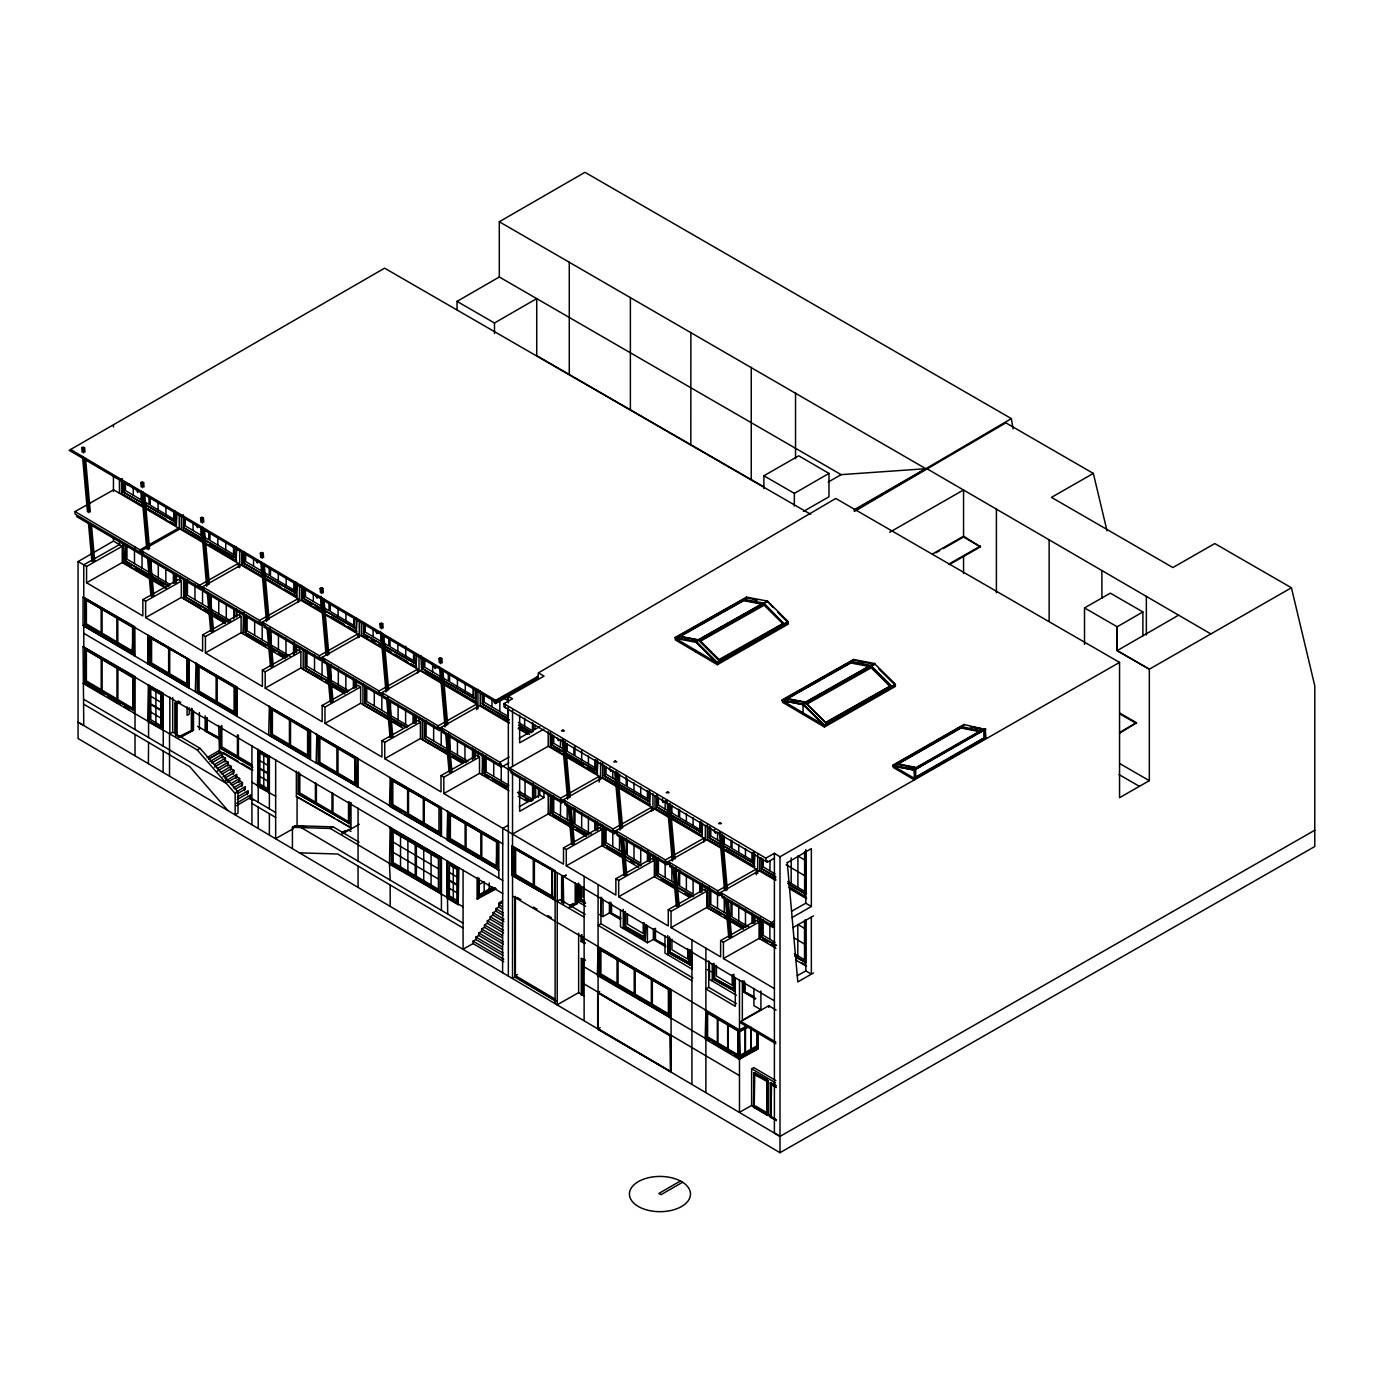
<?xml version="1.0" encoding="UTF-8"?>
<svg xmlns="http://www.w3.org/2000/svg" width="1384" height="1384" viewBox="0 0 1384 1384"><rect width="100%" height="100%" fill="white"/><g stroke="black" fill="none" stroke-linecap="round" stroke-linejoin="round"><path stroke-width="1.5" d="M690.824 444.697L690.875 332.35M113.453 536.767L113.453 541.075L78.058 561.593L78.058 738.502L780.005 1152.699L1314.783 846.524L1314.8 685.91L1291.428 587.768L1149.325 669.199L1117.217 650.67L1117.182 626.796L1142.89 611.936L1142.89 635.792M794.312 506.077L794.381 493.379L828.981 473.397L798.741 455.803L763.881 475.767L763.916 488.673M163.087 772.376L163.243 751.079M148.382 763.691L148.572 742.429M787.271 862.716L811.353 848.6L811.353 906.485L792.115 917.523M699.266 641L764.487 603.649L783.984 623.838L718.971 660.566L699.266 641L764.487 603.649M767.67 602.057L767.445 601.158L696.083 641.38L716.739 662.728L788.326 621.779L767.445 601.071L746.547 597.144L675.184 637.47L675.444 639.996L717.344 664.718L788.24 624.132L788.24 622.506L777.773 612.247M718.971 660.566L784.209 623.215M716.739 662.728L788.326 621.779M806.37 703.574L826.092 723.123L891.313 685.772L871.609 666.206L806.37 703.574L824.57 721.618M823.843 725.303L895.431 684.353L874.567 663.645L803.187 703.954L782.289 699.785L782.548 702.328L824.449 727.05L895.344 686.447L895.344 684.821L878.892 668.697L895.206 684.976L823.843 725.303L802.962 704.594L782.081 700.408L824.449 725.424L824.449 727.05M207.081 757.671L219.796 750.163M208.742 758.951L219.641 752.515L222.495 754.142L222.495 756.581L211.596 762.999M208.898 759.038L219.796 752.602M209.78 761.632L222.495 754.142M214.451 764.625L225.35 758.19L222.495 756.581M214.451 767.065L225.35 760.629L225.35 758.19M217.305 768.674L228.204 762.255L225.35 760.629M217.305 771.13L228.204 764.695L228.204 762.255M220.16 772.739L231.059 766.303L228.204 764.695M221.976 774.106L231.059 768.76L231.059 766.303M223.014 776.787L233.913 770.369L231.059 768.76M224.831 778.171L233.913 772.808L233.913 770.369M225.869 780.853L236.768 774.417L236.768 776.874L227.685 782.219M230.54 783.846L239.622 778.483L236.768 776.874M232.356 785.212L239.622 780.922L239.622 778.483M233.394 787.894L242.477 782.548L239.622 780.922M235.211 789.278L242.477 784.987L242.477 782.548M236.249 791.959L245.331 786.596L245.331 789.053L238.065 793.326M237.287 797.08L248.186 790.662L248.186 793.101L237.287 799.537M236.508 803.291L251.04 794.71L251.04 797.167L236.508 805.73M537.736 678.938L538.445 672.866L835.763 498.465L1119.552 662.4L1119.552 797.703L1149.325 780.663L1149.325 669.216L1117.182 650.636L1117.217 626.814L1084.52 607.922L1084.52 644.442M854.136 510.696L1011.341 418.608L1013.088 428.884M854.412 511.423L1005.857 422.864L1093.343 473.414L1107.01 530.799M537.044 676.897L538.445 677.727L495.61 701.913L69.2 450.319L384.614 268.167L810.643 514.277M976.775 734.091L983.868 729.973L983.868 737.914L915.724 777.012M499.295 221.751L925.809 468.709L841.109 474.643L499.295 276.99L499.295 221.751L584.965 172.308L1011.341 418.608M457.049 309.826L457.049 301.383L499.295 276.99M457.049 301.383L494.486 322.991L536.732 298.615L536.732 355.688L764.176 487.064M502.6 972.71L502.755 828.324L508.395 825.141M1117.182 650.636L1178.614 615.171M975.616 734.125L979.837 731.686L961.101 728.019L897.853 764.21L914.53 767.48M917.488 768.068L922.782 765.006M1119.552 732.482L1136.489 722.707L1119.552 733.295M680.392 1181.002L658.87 1193.44L661.033 1194.686L682.554 1182.265M82.123 452.084L81.742 447.811L83.161 446.997L84.58 447.811L84.96 452.084M81.742 447.811L84.58 447.811M141.203 486.943L140.822 482.67L142.241 481.857L143.642 482.67L144.023 486.943M140.822 482.67L143.642 482.67M91.863 561.022L94.683 561.039L91.863 561.022L88.42 522.581M200.974 522.218L200.594 517.945L202.012 517.132L203.413 517.945L203.794 522.218M200.594 517.945L203.413 517.945M147.5 557.441L150.925 595.881L152.344 596.694L153.762 595.881L150.51 559.568M260.746 557.475L260.365 553.219L261.784 552.406L263.202 553.219L263.583 557.492M260.365 553.219L263.202 553.219M210.697 631.156L213.534 631.156L210.697 631.156L207.271 592.698M320.517 592.75L320.137 588.477L321.555 587.664L322.974 588.494L323.354 592.767M322.974 588.494L320.137 588.477M267.043 627.973L270.486 666.431L271.887 667.244L273.305 666.431L269.863 627.99M380.306 628.025L379.925 623.751L381.327 622.938L382.745 623.751L383.126 628.025M379.925 623.751L382.745 623.751M330.257 701.688L333.077 701.705L330.257 701.688L326.814 663.247M439.368 662.884L438.988 658.611L440.406 657.798L441.825 658.611L442.205 662.884M441.825 658.611L438.988 658.611M828.22 482.03L841.109 474.643M386.586 698.522L390.028 736.963L391.447 736.15M390.028 736.963L392.848 736.98L389.613 700.667M803.377 511.44L828.981 496.787L828.981 473.397M854.188 509.71L925.809 468.709M445.665 733.382L449.091 771.822L450.509 772.653L451.928 771.839L448.485 733.382M889.687 532.252L963.558 489.953L963.558 537.009L980.426 546.836L949.234 564.689M788.24 622.506L717.344 663.092L717.344 664.718M932.332 554.067L963.558 536.196L980.426 546.836M935.999 552.77L939.667 550.676M943.352 548.566L963.558 537.009M1093.343 473.414L1051.477 497.375L1172.888 567.561L1214.789 543.566L1291.428 587.768M949.234 563.876L980.426 546.005M863.927 662.209L853.444 660.099L784.417 699.629L852.008 661.431M571.592 844.102L574.412 844.119L571.592 844.102L568.167 805.661M824.449 725.424L895.344 684.821L823.982 725.147L803.187 703.954L874.55 663.49L874.774 664.389L803.412 704.698L782.514 700.685M1084.52 607.922L1110.331 593.148L1142.89 611.936M623.959 875.017L626.796 875.017L623.959 875.017L620.534 836.559M964.285 725.303L893.234 765.992L915.032 778.673L985.927 738.07L985.235 728.763L914.322 769.348L914.322 779.901L893.372 767.532L893.026 765.092L963.921 724.507L985.235 729.524M896.417 763.605L960.98 726.617L980.91 730.527L916.329 767.497L896.417 763.605L896.624 764.487L961.205 727.517L981.135 731.409M893.026 765.092L914.115 769.21L985.01 728.624M672.918 867.474L676.343 905.914L677.762 905.101M984.543 729.385L915.014 769.21L984.543 729.385L985.252 738.226M985.927 729.16L914.322 770.109L893.234 765.992L914.322 770.109L914.115 769.21M676.343 905.914L679.163 905.932L675.738 867.474M984.543 737.81L915.706 778.033L915.724 769.089M914.322 778.258L985.927 738.07M780.005 1152.699L780.005 856.8L1119.552 662.4M728.711 936.83L731.548 936.83L728.711 936.83L725.285 898.372M793.015 927.591L813.498 915.879M502.755 893.545L83.057 646.709L83.767 725.389L78.058 722.188L780.005 1136.402L1314.8 830.227M757.999 606.642L762.273 604.202L743.692 600.639L680.028 636.588L698.609 640.169L703.643 637.349M705.459 638.301L700.494 641.155L719.04 659.562L782.704 623.63L764.158 605.223L705.511 638.37M865.121 668.974L869.377 666.534L850.797 662.971L787.15 698.92L805.713 702.484L810.747 699.681M807.599 703.729L871.263 667.78L889.826 686.204L826.162 722.137M916.606 767.878L921.606 765.041M75.065 511.578L113.609 489.815L178.536 528.117L139.992 549.898L75.065 511.578L75.065 514.035L140.095 552.285M127.588 484.763L129.006 483.95M123.505 492.22L175.024 521.803L123.505 492.22L123.505 481.597M121.55 479.106L121.55 493.69L166.028 519.121M78.058 561.593L86.569 566.437L122.242 546.282L122.242 562.579L165.82 588.287M179.955 515.661L181.373 514.865M134.68 549.206L134.784 546.715M121.55 493.69L176.27 525.972L176.979 513.083M76.483 516.474L141.428 554.794L141.393 550.711L179.92 528.947L238.308 563.392L238.308 567.198M183.276 514.744L183.276 527.494L234.796 557.077M86.569 566.437L86.569 582.733L122.242 562.579M125.062 543.808L125.062 560.814L169.125 586.003M141.428 551.541L139.992 552.337L139.992 549.898M181.321 516.457L181.321 528.947L202.099 540.4M123.176 543.566L123.885 561.921M134.853 655.255L83.057 625.516L83.057 597.04L502.755 843.808M84.735 599.203L133.175 626.969L132.466 652.608L84.735 624.426L84.735 599.203L132.57 627.35L132.57 651.103L117.796 642.384L117.796 618.631M84.735 624.426L133.175 652.193M83.057 625.516L316.157 763.051L316.867 734.125M232.322 546.559L233.758 545.763M86.569 582.733L142.846 615.949L142.846 599.635L178.536 579.481L181.321 581.142L181.321 597.438L225.436 623.475M142.846 599.635L145.631 601.296L181.321 581.142M181.321 528.947L236.058 561.247L236.75 548.358M84.735 649.2L133.348 677.07L132.639 709.992L84.735 681.724L84.735 649.2L132.726 677.658M141.393 550.711L199.763 585.173L238.308 563.392M145.631 601.296L145.631 617.593L181.321 597.438M141.497 550.659L141.497 553.116L199.763 587.612L201.199 586.799L201.199 590.068L142.811 555.624L142.811 552.354M243.757 563.184L295.259 592.767L243.757 563.184L243.757 552.545M202.514 604.22L202.566 586.816L241.093 565.035L298.079 598.667L298.079 602.472M241.785 552.13L241.785 564.637L280.814 586.851M185.542 579.982L185.542 596.988L229.606 622.16M133.175 626.969L132.466 652.608M183.657 579.74L183.657 598.476L200.663 607.714M83.057 597.04L134.853 626.779L135.026 655.359M147.863 635.221L147.863 663.749L147.863 635.221L189.072 659.528L189.072 688.056L189.072 659.528M149.801 637.54L187.843 659.165L149.801 637.54L149.801 663.542L187.843 685.184L150.51 663.144L150.51 637.142M84.735 681.724L133.348 709.577M284.706 577.474L286.125 576.661M145.631 617.593L202.618 651.224L202.618 634.91L238.308 614.755L241.093 616.399L241.093 632.713L285.208 658.732M133.348 677.07L132.639 709.992M83.057 646.709L135.026 676.551L135.026 729.541M202.618 634.91L205.42 636.553L241.093 616.399M241.785 564.637L296.522 596.937L297.231 584.031M202.566 586.816L259.535 620.43L298.079 598.667M163.243 729.887L147.863 721.635L148.572 684.544L148.572 737.534M205.42 636.553L205.42 652.867L241.093 632.713M202.566 589.255L259.535 622.887L260.971 622.073L260.971 625.343L203.984 591.712L203.984 588.459M303.528 598.442L355.031 628.025L303.528 598.442L303.528 587.819M263.756 626.987L320.742 660.601L320.742 657.348L319.306 658.161L262.337 624.53L262.337 622.091L300.864 600.31L357.851 633.941L357.851 637.747M301.556 585.328L301.556 599.912L311.383 604.894M245.227 615.534L245.227 632.54L287.474 656.656M262.337 624.53L263.756 623.717M195.352 663.23L237.252 687.139L237.252 715.684L195.352 691.775L196.061 662.832M197.272 665.548L235.332 687.191L234.623 713.59L197.272 691.567L197.272 665.548L234.623 687.588L234.623 713.59M161.582 693.989L161.582 728.451L148.815 720.926L148.815 686.464L161.582 693.989L161.582 728.451M147.863 684.942L163.243 693.194L163.243 746.184M83.057 683.402L197.272 749.972L235.159 793.516L235.159 814.726L238.013 813.1L238.013 791.908L200.126 748.363L172.689 732.171L172.689 697.64M337.073 608.372L338.492 607.576M174.955 733.278L174.955 703.072L178.519 701.048M174.955 703.072L179.228 701.463M197.272 691.567L235.332 713.192M176.391 703.885L180.837 702.19M148.815 720.926L162.274 728.053M205.42 652.867L262.389 686.481L262.389 670.185L298.079 650.03L300.864 651.674L300.864 667.988L344.875 693.955M262.389 670.185L265.192 671.828L300.864 651.674M172.689 732.171L169.834 733.779L169.834 697.086M301.556 599.912L356.293 632.211L357.003 619.305M262.337 622.091L319.306 655.705L357.851 633.941M178.259 737.067L192.082 730.077L192.082 708.677M265.192 671.828L265.192 688.142L300.864 667.988M178.969 737.482L193.5 730.095L180.837 737.239M363.3 633.716L414.819 663.299L363.3 633.716L363.3 623.094M322.057 675.081L322.109 657.348L360.636 635.585L417.622 669.216L417.622 673.005M361.328 622.679L361.328 635.169L367.521 638.007M305.085 650.843L305.085 667.849L347.349 691.965M375.497 631.035L376.898 633.491L380.617 631.381M205.143 715.805L205.143 730.908L219.364 738.485M220.091 738.07L206.527 730.908L206.527 718.071M268.669 706.497L310.57 730.406L310.57 758.951L268.669 735.025L269.378 706.099M389.44 639.287L390.876 638.474M197.272 749.972L200.126 748.363M220.489 726.617L220.489 748.156L251.767 765.802M218.707 725.285L219.416 750.249M265.192 688.142L322.161 721.756L322.161 705.459L357.851 685.305L360.636 686.948L360.636 703.245L402.917 728.192M270.607 734.835L307.94 756.858L307.94 730.856L270.607 708.816L270.607 734.835L308.649 756.46M322.161 705.459L324.963 707.103L360.636 686.948M275.658 796.232L257.493 786.32L258.202 749.246L258.202 802.236M258.929 750.612L267.942 756.754L267.942 791.216L258.929 785.091L258.929 750.612L268.652 756.356M361.328 635.169L416.065 667.469L416.774 654.58M322.109 657.348L379.078 690.979L417.622 669.216M324.963 707.103L324.963 723.417L360.636 703.245M379.078 693.419L380.513 692.623L380.513 695.875L323.527 662.261L323.527 658.992L322.109 659.805L379.078 693.419L379.078 690.979M422.864 668.87L474.366 698.453L422.864 668.87L422.864 658.23M267.942 756.754L269.378 755.837L269.378 808.827M420.892 655.739L421.601 669.925M381.828 710.355L381.88 692.623L420.425 670.859L476.702 704.075L476.702 709.767M364.857 686.118L364.857 703.124L407.121 727.24M383.299 694.266L381.88 695.079L438.157 728.278L439.593 727.482L439.593 730.735L383.299 697.519M434.282 666.05L435.683 668.507L434.282 667.693L434.576 665.894M235.159 793.516L238.013 791.908M258.929 785.091L267.942 791.216M318.078 762.843L356.12 784.486L318.078 762.843L318.078 736.842L355.428 758.864L355.428 784.884M324.963 723.417L381.932 757.031L381.932 740.734L417.622 720.562L420.425 722.223L420.425 738.52L462.187 763.172M355.428 758.864L356.12 784.486M381.932 740.734L384.735 742.378L420.425 722.223M316.157 734.523L358.058 758.432L358.058 786.96L316.157 763.051M298.131 793.983L349.218 823.307L298.131 793.983L298.131 772.428M296.366 771.096L296.366 796.457L334.253 817.996M420.892 670.323L475.629 702.622L476.338 689.716M381.88 692.623L438.157 725.839L476.702 704.075M384.735 742.378L384.735 758.674L420.425 738.52M482.22 693.263L482.22 703.885L508.326 718.486M508.741 762.982L501.319 767.168L501.319 763.899L499.901 764.712L440.96 729.939L440.96 727.482L479.487 705.719L508.966 723.105M480.248 690.772L480.248 705.356L508.326 721.099M424.213 721.133L424.213 738.156L466.477 762.273M440.96 729.939L442.378 729.126M538.445 676.084L494.192 701.082L494.226 702.726L495.61 703.539L544.016 676.153L538.445 672.866M774.4 858.184L767.272 862.215L503.966 706.861L503.966 703.626L512.53 698.782L508.343 696.308L508.343 702.761M292.422 848.513L292.422 827.303L295.276 825.694L333.163 826.853L359.096 842.164M293.495 828.549L275.658 838.617L275.658 759.539M389.51 777.808L441.288 807.547L441.288 836.023L389.51 806.284L390.219 777.41M391.188 779.953L439.628 807.737L391.188 779.953L391.188 805.194L439.628 832.96L391.88 804.796L391.88 779.555M292.422 827.303L330.309 828.462L333.163 826.853M761.581 603.562L743.813 600.154L678.8 636.882L678.575 635.983L743.589 599.255L763.328 603.043L763.553 603.943L699.612 639.892M384.735 758.674L441.012 791.89L441.012 775.594L476.702 755.422L479.487 757.083L479.487 773.379L508.966 790.766M341.675 832.684L345.394 830.573M296.366 796.457L350.982 827.874L337.973 820.193M342.627 832.926L348.18 829.777L350.982 831.438M341.692 834.223L359.304 824.276M441.012 775.594L443.814 777.237L479.487 757.083M519.208 738.243L539.743 726.652M763.328 603.043L698.314 639.771L678.575 635.983M700.062 640.256L763.916 604.185M543.929 729.126L519.657 742.827L519.657 715.147M443.814 777.237L443.814 793.534L479.487 773.379M440.96 727.482L499.901 762.273L509.07 757.083M484.279 756.581L484.279 773.587L508.464 787.046M441.427 894.047L389.475 864.204L390.184 827.113M391.309 830.296L439.593 857.976L391.309 830.296L391.309 863.581L439.593 891.244L392.018 863.183L392.018 829.898M511.094 769.677L511.094 772.929L562.077 803.014L562.077 799.762L560.658 800.558L509.675 770.49L509.675 768.034L548.22 746.27L599.186 776.355L599.186 782.047M551.974 734.437L551.974 745.059L596.175 770.317M550.296 732.101L550.296 746.685L560.018 751.598M482.411 860.277L498.828 870.034L447.049 840.226L447.741 811.353M448.71 813.913L497.15 841.68L496.441 867.318L448.71 839.154L448.71 813.913L496.545 842.06L496.441 867.318M389.475 864.204L390.184 880.103M448.71 839.154L497.15 866.92M519.208 806.734L539.743 795.125L543.929 797.599L519.657 811.301L519.657 777.254M389.475 827.511L441.427 857.353L441.427 910.343M550.296 746.685L597.144 774.331L597.853 761.425M608.718 768.674L610.136 767.861M457.447 868.581L447.741 862.837L448.451 896.919L457.447 903.043L457.447 868.581L458.882 867.664L458.173 904.738L447.015 898.147L447.015 861.471L447.707 914.063M560.468 815.764L560.658 798.118L599.186 776.355M604.289 775.922L648.49 801.198L604.289 775.922L604.289 765.3M564.88 801.405L564.88 804.675L614.461 833.929L614.461 830.659L613.026 831.473L563.444 802.218L563.444 799.762L601.988 777.998L651.57 807.253L651.57 811.059M602.611 762.965L602.611 777.548L615.932 784.59M447.049 811.751L498.828 841.489L498.828 878.183M512.53 834.085L548.22 813.93L586.332 836.438M551.974 796.527L551.974 813.533L588.927 834.517M555.122 899.998L511.821 875.259L511.821 845.901L555.122 870.64L555.122 1003.521M513.827 848.288L553.133 870.674L513.827 848.288L513.827 875.051L553.133 897.42L514.519 874.653L514.519 847.89M782.289 699.785L853.651 659.476L874.55 663.49M783.967 699.352L853.444 660.099M850.918 662.486L785.922 699.197L785.697 698.297L805.436 702.103L870.432 665.375L850.693 661.587L870.657 666.275L805.661 703.003M448.451 896.919L457.447 903.043M479.141 884.514L484.175 881.677L484.175 891.919M870.64 666.431L803.031 704.629L803.031 714.404M511.821 875.259L584.117 917.09M492.566 887.179L479.141 894.756L479.141 880.414M443.814 793.534L563.513 864.17L563.513 847.873L599.186 827.701L601.988 829.362L601.988 845.659L638.647 867.301M478.362 879.843L478.362 896.486L492.825 888.303M478.362 896.486L495.316 887.698M477.099 877.318L477.099 898.891L493.707 889.514M477.099 898.891L496.251 888.874M563.513 847.873L566.298 849.517L601.988 829.362M602.611 777.548L649.459 805.194L650.169 792.305M563.444 799.762L613.026 829.016L651.57 807.253M661.829 799.987L663.213 802.443L666.932 800.333M656.673 806.837L700.858 832.095L656.673 806.837L656.673 794.07M615.828 833.116L617.247 832.303L617.247 835.573L666.828 864.827L666.828 861.575L665.41 862.37L615.828 833.116L615.828 830.677L654.355 808.896L703.937 838.168L703.937 841.956M654.995 795.956L654.995 808.464L668.316 815.505M555.122 870.64L554.43 900.396M502.323 900.949L498.759 902.956L498.759 907.039L502.375 909.167M566.298 849.517L566.298 865.813L601.988 845.659M604.289 827.407L604.289 844.413L641.242 865.398M502.323 902.576L498.759 904.6L502.375 906.728M603.32 845.641L602.611 825.193M503.119 915.36L495.904 911.104L495.904 908.648L498.759 907.039M826.317 722.5L891.313 685.772M503.88 921.536L493.05 915.153L493.05 912.713L495.904 911.104M502.824 926.657L490.196 919.218L490.196 916.762L493.05 915.153M562.44 900.724L562.44 877.093L566.004 875.069M566.004 875.345L561.627 876.902L561.627 902.368M503.568 932.851L487.341 923.266L487.341 920.827L490.196 919.218M502.513 937.971L484.487 927.332L484.487 924.893L487.341 923.266M503.274 944.165L481.632 931.397L481.632 928.941L484.487 927.332M502.219 949.286L478.777 935.446L478.777 933.006L481.632 931.397M502.98 955.462L475.923 939.511L475.923 937.054L478.777 935.446M503.724 961.655L473.068 943.559L473.068 941.12L475.923 939.511M473.068 943.559L463.069 949.216L463.069 870.121M557.233 901.226L560.087 899.617L585.173 914.426M566.298 865.813L615.88 895.085L615.88 878.771L651.57 858.616L654.355 860.26L654.355 876.574L689.249 897.161M569.689 905.499L573.357 903.423M579.567 885.31L579.567 900.292L585.622 903.025M580.657 886.694L580.657 899.444L584.844 901.105M569.187 907.316L578.633 902.178L585.605 906.295M571.021 907.091L577.232 903.579L577.232 884.324M615.88 878.771L618.683 880.414L654.355 860.26M654.995 808.464L701.844 836.109L702.553 823.203M713.469 830.486L714.888 829.673M615.828 830.677L665.41 859.931L703.937 838.168M709.041 837.735L753.242 863.01L709.041 837.735L709.041 827.113M707.362 824.778L707.362 839.361L722.483 847.475M669.631 866.471L719.213 895.742L719.213 892.472L717.777 893.286L668.195 864.031L668.195 861.575L706.74 839.811L756.321 869.066L756.321 874.774M668.195 864.031L669.631 863.218M618.683 880.414L618.683 896.728L654.355 876.574M656.673 858.305L656.673 875.311L693.626 896.296M600.916 912.886L601.625 897.507M599.532 914.513L603.026 916.571L610.154 912.54L620.724 918.768M620.724 917.938L610.828 912.956L610.828 902.247M692.934 978.004L600.933 923.716L598.078 925.325L691.931 980.702M517.374 974.544L515.419 975.651L555.071 999.04M556.126 1000.822L515.384 976.775L512.53 978.384L512.53 772.134M581.072 935.065L581.072 941.414L583.01 940.359L583.01 936.864M623.959 912.177L623.959 927.159L644.235 938.317M625.049 911.451L625.049 926.329L644.927 937.245M671.05 1018.122L597.369 975.461L598.078 946.535M583.425 995.494L581.315 995.079L581.315 958.403L585.519 960.046M618.683 896.728L668.264 925.982L668.264 909.686L703.937 889.514L706.74 891.175L706.74 907.471L743.398 929.114M599.203 949.182L669.337 989.75L599.203 949.182L599.203 974.474L668.628 1015.441L668.628 990.148M668.264 909.686L671.05 911.329L706.74 891.175M503.966 703.626L765.836 858.149L774.4 853.305L780.005 856.8M707.362 839.361L754.211 867.007L754.92 854.118M668.195 861.575L717.777 890.829L756.321 869.066M761.477 858.045L761.477 868.685L774.867 875.761M774.4 923.405L771.545 925.014L720.58 894.929L720.58 892.49L759.107 870.709L775.507 880.38M759.799 857.803L759.799 870.311L774.919 878.408M720.58 894.929L721.998 894.116L721.998 897.386L772.981 927.47L774.4 926.657M623.959 927.159L645.307 939.771L646.017 924.391M671.05 911.329L671.05 927.626L706.74 907.471M709.041 887.092L709.041 906.226L745.993 927.211M620.482 909.599L620.482 926.865L647.418 942.764L654.546 938.733M664.614 944.424L654.736 939.425L654.736 928.716M599.203 974.474L669.337 1015.043M557.077 1004.853L578.633 992.674L584.204 995.961M597.369 946.933L671.05 989.595L671.102 1071.96L597.698 1029.281L597.698 992.587L599.67 991.48M668.437 952.728L690.495 964.925L668.437 952.728L668.437 937.746M669.527 951.898L689.405 962.797L669.527 951.898L669.527 937.02M598.753 993.193L670.064 1035.889L670.6 1070.87M671.05 927.626L720.631 956.88L720.631 940.584L756.321 920.429L759.107 922.073L759.107 938.387L775.922 948.282M788.672 884.722L805.678 893.943L805.678 851.437M720.631 940.584L723.434 942.227L759.107 922.073M720.58 892.49L771.545 922.557L774.4 920.948M791.596 911.243L805.817 903.216L811.353 906.485M600.172 1027.689L598.217 1028.796L670.064 1071.181M597.698 1029.281L598.251 992.293M723.434 942.227L723.434 958.541L759.107 938.387M761.39 920.083L761.39 937.089L776.597 945.255M712.916 978.972L734.973 991.169L712.916 978.972L712.916 963.991M714.006 978.142L733.883 989.058L714.006 978.142L714.006 963.264M736.323 1003.608L708.746 987.346L705.892 988.954L735.302 1006.306L735.302 977.779M758.069 1032.516L758.069 1048.812L739.471 1059.314L705.183 1039.073L705.892 1010.147M737.689 1056.182L706.29 1037.654L706.982 1011.964L738.399 1030.492L738.399 1055.784L706.982 1037.256L706.982 1011.964M742.948 980.927L742.948 991.722L743.502 982.588M754.228 996.722L744.332 991.722L744.332 981.031M670.064 1035.889L671.102 1035.284M795.817 957.417L805.592 962.364L805.592 919.841M797.288 975.703L805.817 970.876L811.335 974.146L813.498 972.952M760.906 991.013L760.906 1009.732L742.343 1020.216L742.343 980.668M775.836 1043.709L740.924 1023.105L740.924 1021.479L768.76 1005.753L776.113 1010.095M746.218 1026.167L738.779 1030.371L738.779 1058.916L758.069 1048.812M705.183 1010.545L739.471 1030.786L746.91 1026.582M745.613 1027.689L739.402 1031.201L740.094 1056.909L757.463 1047.082L757.377 1032.101M739.731 1031.755L749.038 1026.495M739.731 1055.559L745.111 1052.515L745.111 1028.727M756.546 1046.062L751.166 1049.107L751.166 1027.274M757.463 1047.082L740.094 1056.909M775.507 1119.552L751.633 1105.47L751.633 1068.777L753.761 1067.566L775.818 1080.575M768.829 1114.674L767.463 1115.435L753.501 1107.2L754.038 1072.652L767.999 1080.887L767.999 1115.123M754.038 1072.652L767.082 1079.676M766.771 1115.02L767.307 1113.895L754.193 1106.785L754.747 1074.174M753.501 1072.963L767.999 1080.887M754.193 1074.468L767.307 1081.579M776.337 1120.677L770.248 1117.078L770.248 1082.842L776.043 1085.627M776.337 1119.864L770.957 1116.68L771.493 1084.053M751.633 1105.47L739.488 1112.321L739.471 1030.786M753.501 1107.2L754.851 1106.421M754.193 1107.615L754.747 1106.491M770.248 1117.078L771.615 1116.317L770.957 1117.494M299.377 852.838L337.661 854.014L463.069 928.007M295.276 825.694L305.829 826.836M753.034 599.255L757.221 600.051M860.156 661.569L870.605 663.576M684.734 638.007L688.678 638.768M692.623 639.529L696.567 640.29M675.184 637.47L696.083 641.484L716.964 662.106M791.838 700.339L795.783 701.1M981.014 728.693L970.461 726.635L981.031 728.676M908.579 766.84L912.558 767.618M756.823 599.877L746.339 597.767L677.312 637.297L746.772 598.044L746.547 597.144M197.601 726.341L220.056 739.021M927.194 468.865L1210.896 633.958M763.881 475.767L794.381 493.379M1119.673 713.002L1136.489 722.707M1119.673 713.815L1136.489 723.521M1119.708 763.553L1149.325 780.663M1119.033 774.573L1139.395 786.337M914.322 769.348L915.032 778.673M152.344 595.068L153.762 595.881M271.887 665.617L273.305 666.431M450.509 771.009L451.928 771.839M804.623 859.948L797.911 855.987L797.911 887.404M504.572 698.591L507.703 700.46L507.703 696.533M786.147 864.758L804.623 875.657M442.067 677.433L448.347 681.136L448.347 673.281M518.36 722.448L532.494 730.787L532.494 722.932M775.005 873.875L763.241 866.938L763.241 859.083M787.825 881.452L804.623 891.365L804.623 852.111M519.208 724.905L531.906 732.396M787.565 883.251L805.678 893.943M183.276 527.494L234.086 557.475L234.086 546.853M482.22 703.885L509.433 719.957M518.498 725.303L531.214 732.793M551.974 745.059L595.466 770.715L595.466 760.093M761.477 868.685L775.974 877.231M169.678 521.266L175.162 524.501M209.382 544.708L236.75 560.849M284.464 588.996L297.231 596.539M315.033 607.04L322.334 611.347M331.451 616.728L344.235 624.271M347.886 626.416L357.003 631.813M371.154 640.169L374.805 642.314M378.455 644.46L382.105 646.622M385.755 648.767L391.24 652.002M394.873 654.165L407.657 661.69M411.308 663.853L416.774 667.071M425.251 672.07L441.669 681.758M445.319 683.921L476.338 702.224M519.277 727.552L528.394 732.932M567.232 755.854L583.442 765.421M587.041 767.549L597.853 773.933M619.53 786.717L650.169 804.796M671.915 817.633L700.736 834.639M726.098 849.603L754.92 866.609M791.146 887.992L805.557 896.486M480.248 705.356L509.433 722.569M518.567 727.949L529.518 734.42M759.799 870.311L776.026 879.878M788.638 887.317L806.647 897.956M518.17 728.538L527.391 733.97M790.056 888.978L806.457 898.649M804.537 928.37L797.807 924.391L797.807 955.808M509.675 768.034L560.658 798.118M197.549 584.654L201.199 586.799M265.209 625.862L262.182 624.08L262.182 639.771M322.057 659.389L325.067 661.154M444.195 731.461L441.185 729.679L441.185 745.388M502.755 766.009L508.776 769.573M666.828 862.82L670.185 864.81M794.451 938.127L804.537 944.078M442.378 732.378L501.319 767.168M113.453 541.075L122.242 546.282M149.576 572.492L126.947 559.153L126.947 545.4M152.257 574.083L170.353 584.757M210.039 608.666L187.428 595.31L187.428 579.619M230.834 620.932L211.216 609.358L211.216 595.622M269.724 644.235L247.113 630.879L247.113 617.143M290.519 656.483L270.901 644.927L270.901 631.173M328.077 678.644L306.971 666.188L306.971 650.48M348.872 690.91L330.776 680.236L330.776 664.528M387.866 713.919L366.743 701.463L366.743 687.71M408.643 726.185L390.548 715.493L390.548 701.757M447.205 748.934L426.099 736.478L426.099 720.77M468 761.2L449.904 750.526L449.904 734.817M508.776 785.264L486.165 771.926L486.165 756.218M519 791.302L532.581 799.312L532.581 783.603M591.764 834.241L574.966 824.328L574.966 808.619M748.831 926.917L732.015 917.004L732.015 901.295M774.919 942.296L763.155 935.359L763.155 919.651M794.451 953.818L804.537 959.769L804.537 920.516M794.71 955.946L805.592 962.364M125.062 560.814L168.433 586.401M517.495 792.375L531.958 800.904M185.542 596.988L228.896 622.558M245.227 632.54L286.765 657.054M305.085 667.849L346.64 692.363M364.857 703.124L406.412 727.638M424.213 738.156L465.768 762.671M484.279 773.587L507.755 787.444M518.602 793.845L531.248 801.301M551.974 813.533L588.217 834.933M604.289 844.413L640.533 865.796M656.673 875.311L692.917 896.694M709.041 906.226L745.284 927.609M761.39 937.089L775.888 945.653M125.702 562.994L131.134 566.194M134.767 568.34L163.745 585.432M204.296 609.842L209.728 613.06M213.361 615.188L224.225 621.606M123.176 562.319L166.668 587.975M245.85 634.72L265.797 646.484M271.229 649.684L274.845 651.829M278.478 653.957L283.91 657.175M322.022 679.648L303.2 669.354L303.2 650.601M325.655 681.793L329.271 683.921M332.904 686.066L343.768 692.484M389.042 719.196L362.971 704.629L362.971 683.8M392.675 721.341L401.741 726.687M448.399 754.228L422.328 739.644L422.328 718.815M452.032 756.356L462.896 762.774M484.919 775.767L488.535 777.894M492.15 780.04L506.648 788.586M524.778 799.277L528.394 801.423M552.804 815.833L570.831 826.456M576.228 829.656L585.242 834.967M606.919 847.769L621.347 856.264M630.343 861.592L633.958 863.702M661.102 879.722L675.513 888.234M684.526 893.545L689.941 896.745M720.683 914.893L707.362 907.852L707.362 887.006M724.282 917.021L727.898 919.149M731.496 921.277L742.308 927.643M762.221 939.373L767.618 942.573M771.234 944.701L774.832 946.829M801.855 962.78L805.471 964.908M183.657 598.476L225.333 623.077M518.17 796.215L527.685 801.82M795.523 959.873L806.561 966.361M723.434 958.541L774.4 988.626M511.821 845.901L774.4 1000.84M562.44 877.093L562.959 903.077M563.15 877.802L563.686 903.96M308.649 730.458L271.299 708.418L271.299 734.437M356.12 758.467L318.787 736.444L318.787 762.446M707.259 969.579L710.926 971.741M743.502 991.221L755.785 998.469M654.061 939.009L665.721 945.912M619.997 919.184L609.427 912.938L609.427 902.16M742.948 991.722L755.335 999.023M665.721 946.725L653.334 939.407L653.334 928.629M580.657 899.444L584.152 901.503M625.049 926.329L644.217 937.643L644.217 922.765M579.567 900.292L584.913 903.441M736.374 995.252L709.438 979.353L709.438 962.105M760.906 1009.732L753.917 1005.614L753.917 988.349M577.232 903.579L575.19 902.385L575.19 882.992M575.19 903.198L576.523 903.977M439.005 831.87L424.231 823.134L424.231 799.381M496.545 865.813L481.77 857.094L481.77 833.341M318.649 763.708L401.17 812.391M404.803 814.484L478.743 858.184M147.863 663.749L189.072 688.056M83.767 633.267L502.755 880.501M740.924 1021.479L775.836 1042.083M517.218 897.489L520.817 899.617M533.446 907.074L537.044 909.201M547.856 915.568L551.455 917.696M512.53 896.054L555.122 921.19M557.233 922.419L739.488 1029.973L739.488 980.253M706.29 1012.361L737.983 1031.011L737.983 1054.816L728.261 1049.072L728.261 1025.267M257.493 749.644L268.669 756.235L268.669 792.911M447.015 861.471L458.173 868.062L458.173 904.738M585.38 943.058L581.885 940.999L581.885 934.563M149.524 686.066L162.274 693.592M448.451 862.44L458.156 868.183M581.072 941.414L584.567 943.49M150.804 696.308L161.011 702.328M259.898 760.681L267.683 765.266M449.419 872.508L457.187 877.093M205.143 730.908L219.364 739.298M393.16 842.095L415.235 855.122M416.376 855.796L438.434 868.806M581.315 958.403L584.792 960.461M252.269 764.833L238.411 756.65L238.411 735.302M348.56 821.663L332.973 812.46L332.973 793.24M495.904 908.648L503.119 912.904M220.489 748.156L252.874 767.272M393.16 852.336L415.235 865.363M416.376 866.038L438.434 879.048M223.135 752.446L238.013 761.217M241.733 763.414L252.891 769.988M218.707 750.647L252.182 770.386M493.05 912.713L503.88 919.097M584.117 966.828L601.729 977.208M605.379 979.37L618.146 986.913M621.797 989.058L709.421 1040.768M712.968 1042.861L730.648 1053.293M734.195 1055.386L737.724 1057.463M150.804 712.12L161.011 718.14M259.898 776.493L267.683 781.078M449.419 888.32L457.187 892.905M751.633 1068.777L775.507 1082.876M490.196 916.762L502.824 924.218M754.038 1072.929L767.999 1081.164M770.802 1082.824L776.043 1085.904M770.248 1082.842L775.49 1085.938M770.957 1084.364L776.337 1087.547M132.726 708.262L117.9 699.508L117.9 668.922M487.341 920.827L503.568 930.411M83.767 683.004L103.904 694.872M107.571 697.034L120.373 704.594M124.041 706.757L129.525 709.992M251.923 782.219L267.51 791.423M330.309 828.462L463.069 906.814M484.487 924.893L502.513 935.532M584.117 983.938L739.488 1075.628M597.698 992.587L670.565 1035.578L670.565 1072.271M481.632 928.941L503.274 941.708M225.609 779.694L229.277 781.856M83.767 699.301L226.422 783.465M251.923 798.516L275.658 812.529M301.158 827.58L463.069 923.128M478.777 933.006L502.219 946.829M249.172 798.257L252.891 800.454M83.767 704.197L189.919 766.822L227.806 810.384M251.923 803.412L275.658 817.425M475.923 937.054L502.98 953.022M755.56 1106.024L768.12 1113.445M473.068 941.12L503.724 959.216M555.589 1001.134L514.848 977.087L514.848 896.849M780.005 1136.402L774.4 1132.925L774.4 853.305M695.927 642.297L717.344 663.092L675.444 638.37L696.308 642.384L696.083 641.484L767.445 601.158L773.189 607.628M871.384 666.846L891.088 686.412M779.157 613.544L788.101 622.419M764.262 604.272L783.984 623.838M824.068 724.662L803.412 704.698M699.491 640.359L719.196 659.926M853.651 659.476L853.876 660.376M743.589 599.255L743.813 600.154M963.921 724.507L964.129 725.389M960.98 726.617L961.205 727.517M722.396 834.293L727.344 889.843M728.295 900.517L731.548 936.83M720.787 832.978L725.925 890.656M726.687 899.185L730.129 937.643M719.369 832.147L724.524 889.826M670.012 803.395L674.977 858.928M668.593 804.208L673.558 859.741M674.319 868.287L677.745 906.745M667.001 801.249L672.347 861.056M617.645 772.48L622.592 828.03M623.544 838.704L626.796 875.017M616.036 771.165L621.174 828.843M621.935 837.389L625.378 875.83M614.807 772.48L619.963 830.158M565.26 741.582L570.225 797.115M571.177 807.806L574.412 844.119M563.651 740.25L568.807 797.928M569.568 806.474L572.993 844.932M562.25 739.437L567.596 799.243M442.776 669.302L447.724 724.835M440.406 657.798L440.787 663.697M441.358 670.115L446.305 725.649M447.067 734.195L450.509 772.653M439.749 667.157L445.094 726.963M383.697 634.443L388.644 689.976M381.327 624.565L381.707 628.838M382.088 633.111L387.226 690.789M387.814 697.207L391.43 737.793M380.687 632.298L386.015 692.104M323.925 599.168L328.873 654.701M329.825 665.393L333.077 701.705M321.555 587.664L321.936 593.58M322.316 597.853L327.454 655.514M328.216 664.061L331.658 702.518M320.915 597.023L326.053 654.701M264.154 563.894L269.102 619.444M261.784 554.033L262.164 558.306M262.735 564.707L267.683 620.257M268.444 628.786L271.887 667.244M261.126 561.748L266.472 621.572M204.382 528.619L209.33 584.169M210.281 594.843L213.534 631.156M201.995 518.758L202.393 523.031M202.773 527.304L207.911 584.982M208.673 593.528L212.115 631.969M201.545 528.619L206.7 586.297M144.784 495.489L149.559 548.894M142.223 483.483L142.604 487.756M142.984 492.029L148.14 549.707M148.901 558.254L152.344 596.694M141.583 491.216L146.739 548.894M85.531 458.502L90.289 511.907M91.43 524.709L94.683 561.039M83.161 448.624L83.542 452.897M84.113 459.315L88.87 512.72M89.822 523.394L93.264 561.835M82.504 456.357L87.469 511.89M787.254 862.405L797.807 981.913L811.353 974.146L811.335 917.073M477.93 689.284L477.982 708.729M478.086 751.927L478.103 756.252M1146.35 596.383L1146.35 634.962M1101.889 570.502L1101.889 598.355M1049.141 539.795L1049.141 621.243M996.411 509.087L996.411 592.681M985.235 728.763L985.235 739.298M963.558 556.333L963.558 573.495M805.817 849.586L805.817 903.216M805.817 920.152L805.817 970.876M804.969 851.835L804.969 894.341M804.882 920.239L804.882 962.762M795.541 392.866L795.541 458.692M791.181 857.907L791.181 883.424M772.981 924.201L772.981 927.47M771.545 922.557L771.545 925.014M770.802 1082.53L770.802 1116.784M769.971 861.09L769.971 870.899M769.867 923.612L769.867 939.321M768.76 1005.753L768.76 1007.396M767.463 1081.198L767.463 1115.435M767.272 862.215L767.272 860.571L765.836 861.384L765.836 858.149M766.771 1081.89L766.771 1114.207M762.186 859.775L762.186 868.287M762.1 919.685L762.1 936.691M760.422 917.488L759.712 938.715L759.712 917.886M757.723 854.032L757.723 873.442M757.723 917.108L757.723 921.242M756.771 1031.928L756.771 1046.685M754.92 916.346L754.92 922.592M754.211 852.423L754.211 867.007M754.211 914.651L754.211 922.99M754.038 1075.057L754.038 1106.889M753.242 852.371L753.242 863.01M753.242 914.478L753.242 922.972M752.533 852.769L752.533 863.408M752.533 914.876L752.533 923.388M752.187 852.561L752.187 860.416L732.015 848.513L732.015 840.659M752.187 913.198L752.187 923.007M751.252 367.279L751.252 479.591M750.82 1027.482L750.82 1049.297L745.457 1052.324L745.457 1028.52M745.474 848.6L745.474 856.454M745.474 909.236L745.474 924.927M745.059 982.761L745.059 991.307M738.745 844.638L738.745 852.492M738.745 905.257L738.745 920.966M734.264 976.585L734.264 991.567M733.883 974.18L733.883 989.058M733.174 974.578L733.174 989.456M732.188 974.803L732.188 985.304L716.41 975.997L716.41 965.496M730.977 840.053L730.977 847.89L710.805 836.005L710.805 828.151M730.977 902.645L730.977 916.381L710.805 904.479L710.805 890.742M727.655 1024.904L727.655 1048.709L717.933 1042.982L717.933 1019.178M724.247 836.074L724.247 843.929M724.247 896.711L724.247 912.419M717.777 890.829L717.777 893.286M717.518 832.113L717.518 839.967M717.518 892.749L717.518 908.44M717.327 1018.814L717.327 1042.619L707.605 1036.876L707.605 1013.071M715.597 831.715L715.597 833.341L714.196 830.884M714.715 964.994L714.715 977.744M713.625 965.738L713.625 978.574M712.241 963.991L712.241 981.014M709.75 826.715L709.75 837.337M709.75 888.822L709.75 905.828M708.746 960.842L708.746 987.346M705.892 948.196L705.892 1092.495M705.338 825.279L705.338 840.382M705.338 886.192L705.338 890.344M702.553 885.431L702.553 889.601M701.844 823.601L701.844 836.109M701.844 883.753L701.844 892.092M700.858 821.473L700.858 832.095M700.858 883.563L700.858 892.074M700.166 821.871L700.166 832.493M700.166 883.978L700.166 892.472M699.82 821.663L699.82 829.518L679.648 817.615L679.648 809.761M699.82 884.255L699.82 892.109M695.927 650.445L695.927 652.089M693.09 817.702L693.09 825.539M693.09 880.293L693.09 894.029L679.648 886.089L679.648 870.398M691.931 939.944L691.931 1084.243M691.896 951.742L691.896 969.008L664.96 953.109L664.96 935.844M690.495 949.943L690.495 964.925M689.786 950.341L689.786 965.323M689.405 950.047L689.405 962.797M688.696 950.445L688.696 963.195M687.71 948.559L687.71 959.06L671.932 949.735L671.932 939.234M686.377 813.723L686.377 821.577M686.377 876.314L686.377 890.068M678.592 809.138L678.592 816.992L658.421 805.09L658.421 797.236M678.592 869.775L678.592 885.466L658.421 873.581L658.421 857.872M671.88 805.177L671.88 813.031M671.88 865.796L671.88 881.504M670.34 989.992L670.34 1018.52M670.237 938.733L670.237 951.5M669.147 937.349L669.147 952.33M668.489 989.992L668.489 1013.797L618.06 984.041L618.06 960.236M667.745 935.619L667.745 954.77M665.41 859.931L665.41 862.37M665.15 801.215L665.15 809.052M665.15 863.806L665.15 877.543M663.213 800.817L663.213 802.443M662.521 798.776L662.521 800.402M657.383 795.8L657.383 806.439M657.383 857.907L657.383 874.913M655.445 928.318L655.445 939.009M654.995 856.108L654.995 876.937M652.971 793.638L652.971 810.609M652.971 855.191L652.971 859.447M652.348 980.477L652.348 1004.282M651.345 979.872L651.345 1003.677M650.169 854.534L650.169 860.779M649.459 790.61L649.459 805.194M649.459 852.838L649.459 861.177M647.781 790.956L647.781 801.596M647.781 850.935L647.781 861.575M647.435 790.748L647.435 798.603L627.263 786.7L627.263 778.863M647.435 851.385L647.435 861.194M647.418 925.498L647.418 942.764M645.307 924.789L645.307 939.771M643.231 923.007L643.231 933.508L627.454 924.183L627.454 913.682M640.723 786.787L640.723 794.641M640.723 847.423L640.723 863.114L627.263 855.191L627.263 841.455M635.204 970.357L635.204 994.162M633.993 782.825L633.993 790.679M633.993 845.416L633.993 859.153M634.201 969.751L634.201 993.556M630.377 297.456L630.377 409.768M626.225 776.268L626.225 786.095L606.054 774.192L606.054 766.338M626.225 838.86L626.225 854.568L606.054 842.666L606.054 828.929M625.758 913.181L625.758 925.931M624.668 911.779L624.668 926.761M623.267 909.374L623.267 928.508M619.496 774.261L619.496 782.116M619.496 836.853L619.496 850.606M617.039 959.648L617.039 983.436L600.916 973.921L600.916 950.116M613.026 829.016L613.026 831.473M612.766 770.3L612.766 778.154M612.766 832.891L612.766 846.627M611.555 903.977L611.555 912.54M610.846 769.902L610.846 771.528L609.444 769.072M604.998 767.03L604.998 775.524M604.998 829.137L604.998 844.015M603.026 899.306L603.026 916.571M600.933 897.23L600.933 923.716M600.587 762.722L600.587 779.711M600.587 824.293L600.587 828.532M599.895 948.784L599.895 974.076M598.078 884.566L598.078 1028.866M597.853 823.653L597.853 829.916M597.144 759.747L597.144 774.331M597.144 821.975L597.144 830.313M595.466 822.2L595.466 830.694M595.12 759.885L595.12 767.739L574.966 755.837L574.966 746.028M595.12 820.522L595.12 830.331M588.408 755.923L588.408 763.778M588.408 816.543L588.408 832.251M584.117 876.332L584.117 1020.631M583.425 960.444L582.699 995.079L582.699 960.859M583.062 886.798L583.062 897.299M581.678 749.99L581.678 759.799M581.678 812.581L581.678 828.289M581.366 886.296L581.366 899.046M580.034 884.895L580.277 899.877M578.633 883.044L578.633 902.178M578.633 933.093L578.633 992.674M576.713 884.168L576.713 903.268M576.523 883.771L576.523 903.164M573.91 747.36L573.91 755.214L553.738 743.312L553.738 735.458M573.91 807.996L573.91 823.705L553.738 811.803L553.738 796.094M569.274 262.164L569.274 374.476M567.181 743.398L567.181 751.252M567.181 804.035L567.181 819.726M560.468 739.437L560.468 747.291M558.461 739.004L558.461 740.63L557.077 738.174M557.233 872.698L557.233 1004.767M552.683 736.15L552.683 744.661M552.683 796.129L552.683 813.135M552.424 871.072L552.424 897.835M552.026 870.796L552.026 896.002L534.38 885.604L534.38 860.381M551.005 733.779L551.005 746.287M551.005 796.008L550.296 815.159L550.296 794.329M548.22 731.617L548.22 746.27M548.22 794.71L548.22 813.93M543.929 791.216L543.929 797.599M539.743 788.742L539.743 795.125M538.445 788.932L538.445 797.478M535.643 786.942L535.643 797.374M534.985 725.147L534.985 729.316M534.933 787.34L534.933 797.772M533.048 783.24L533.048 800.246M533.273 859.723L533.273 884.947L515.626 874.532L515.626 849.309M533.013 723.244L533.013 731.738M525.038 779.157L525.038 794.866M524.64 718.296L524.64 726.15M515.419 896.434L515.384 976.775M512.53 709.923L512.53 766.425M508.343 707.051L508.343 975.91M507.703 708.297L507.703 716.151L484.141 702.259L484.141 694.405M505.385 706.048L505.385 707.674M501.25 765.11L501.25 780.818M499.901 762.273L499.901 764.712M499.849 699.75L499.849 711.514M498.119 841.887L498.119 870.363M495.61 703.539L495.61 700.287L70.636 449.506L70.636 451.132M494.486 322.991L494.486 333.561M493.707 762.636L493.707 776.372M491.995 699.041L491.995 706.895M489.209 882.923L489.209 889.064M484.988 756.183L484.988 773.189M482.912 694.993L482.912 703.487M483.103 755.941L482.393 775.092L482.393 754.263M480.836 832.787L480.836 856.54L466.062 847.821L466.062 824.068M479.054 878.165L479.054 896.884M477.791 877.716L477.791 899.306M475.629 690.114L475.629 702.622M475.577 751.512L475.577 755.681M474.868 749.817L474.868 758.155M473.674 688.211L473.674 698.851M473.691 749.523L473.691 758.034M473.138 687.917L473.138 695.754L449.575 681.862L449.575 674.008M472.982 749.92L472.982 758.432M472.515 748.173L472.515 759.954M465.284 683.281L465.284 691.118M464.972 745.682L464.972 759.418M465.128 823.515L465.128 847.268L450.354 838.548L450.354 814.795M457.429 678.644L457.429 686.499M457.447 741.236L457.447 754.972M453.295 867.214L453.295 882.386M453.295 883.027L453.295 898.199M449.419 813.515L449.419 838.756M448.727 736.08L448.727 741.98M447.707 811.335L447.707 839.863M441.427 807.633L441.427 836.161M440.493 668.645L440.493 676.499L424.784 667.226L424.784 659.372M440.579 807.945L440.579 836.42M440.717 857.751L440.717 894.445M439.005 808.118L438.918 833.358M438.884 858.374L438.884 891.642M438.157 725.839L438.157 728.278M433.642 725.233L433.642 740.924M432.638 664.009L432.638 671.863M431.081 854.239L431.081 884.947M424.923 720.735L424.923 737.741M423.573 659.96L423.573 668.472M423.729 849.897L423.729 880.622M423.296 798.845L423.296 822.598L408.522 813.878L408.522 790.126M419.023 656.327L419.023 671.43M419.023 717.241L419.023 721.393M416.065 654.978L416.065 667.469M416.221 716.479L416.221 722.742M415.529 714.801L415.529 723.14M414.335 714.507L414.335 723.002M414.11 653.075L414.11 663.697M413.591 652.764L413.591 660.618L390.028 646.709L390.028 638.854M413.643 714.905L413.643 723.399M413.159 715.113L413.159 722.967M407.882 840.538L407.882 871.263M407.588 789.572L407.588 813.325L392.814 804.606L392.814 780.853M405.737 646.172L405.737 655.981M405.616 708.694L405.616 724.403M400.53 836.196L400.53 866.92M398.09 704.248L398.09 719.957M397.883 643.491L397.883 651.345M390.184 884.999L390.184 906.191M388.8 638.128L388.8 645.982L365.238 632.09L365.238 624.236M380.946 633.509L380.946 641.346M376.898 631.865L376.898 633.491M374.286 692.173L374.286 705.909M373.092 628.872L373.092 636.709M365.566 687.848L365.566 702.726M364.009 622.696L364.009 633.318M359.252 620.309L359.252 637.297M358.058 808.152L358.058 861.159M358.058 866.038L358.058 887.248M357.349 758.83L357.349 787.358M356.293 617.627L356.293 632.211M356.449 681.205L356.449 687.467M355.74 679.527L355.74 687.865M355.048 758.588L355.048 783.102L337.99 773.033L337.99 748.519M354.563 679.233L354.563 687.727M354.339 617.8L354.339 628.423M353.802 617.489L353.802 625.343L330.24 611.434L330.24 603.58M353.854 679.63L353.854 688.125M353.387 677.866L353.387 687.692M350.982 802.512L350.982 828.981M350.273 802.91L350.273 828.272M349.218 801.751L349.218 823.307M348.508 802.166L348.508 823.705M345.948 612.852L345.948 620.707M345.844 675.392L345.844 689.128M338.319 668.974L338.319 684.682M338.094 608.216L338.094 616.07M336.918 747.879L336.918 772.393L319.86 762.324L319.86 737.81M331.987 792.669L331.987 811.872L316.4 802.668L316.4 783.465M329.6 665.791L329.6 669.718M329.029 602.87L329.029 610.707L305.466 596.815L305.466 588.961M321.175 596.262L321.175 606.088M319.306 655.705L319.306 658.161M317.126 596.591L317.126 598.217L315.725 595.76M315.414 782.877L315.414 802.097L299.809 792.894L299.809 773.673M314.514 654.926L314.514 670.635M313.32 593.598L313.32 601.452M309.86 730.804L309.86 759.349M307.577 730.562L307.577 755.076L290.519 745.007L290.519 720.493M305.795 650.445L305.795 667.451M304.238 587.422L304.238 598.044M302.266 587.006L302.266 599.514M299.48 584.723L299.48 599.497M299.48 646.709L299.48 650.843M298.84 772.03L298.84 793.586M297.076 796.596L297.076 826.525M296.591 645.913L296.591 652.158M296.522 582.353L296.522 596.937M295.882 646.311L295.882 652.556M295.259 582.128L295.259 592.767M294.55 582.526L294.55 593.165M294.031 582.214L294.031 590.068L270.468 576.177L270.468 568.322M293.996 642.193L293.996 654.943M293.529 642.574L293.529 654.338M289.446 719.87L289.446 744.384L272.388 734.316L272.388 709.802M286.177 577.595L286.177 585.432M285.986 638.111L285.986 653.819M278.443 633.664L278.443 649.373M278.322 572.959L278.322 580.796M269.724 630.481L269.724 636.38M269.24 567.596L269.24 575.45L245.677 561.541L245.677 553.687M269.378 813.706L269.378 834.915M263.79 755.387L263.79 770.559M263.79 771.199L263.79 786.371M261.386 562.959L261.386 570.813M259.535 620.43L259.535 622.887M258.202 807.114L258.202 828.324M257.355 561.316L257.355 562.942L255.953 560.485M254.656 621.589L254.656 635.325M253.532 558.323L253.532 566.177M251.923 745.526L251.923 824.604M250.141 796.388L250.141 798.827M247.355 792.288L247.355 794.745M245.937 615.136L245.937 632.142M244.449 552.147L244.449 562.786M244.553 788.205L244.553 790.645M244.051 612.818L243.342 634.045L243.342 613.216M242.494 551.732L242.494 564.239M241.767 784.105L241.767 786.544M239.709 550.521L239.709 567.769M239.709 611.434L239.709 615.586M238.982 780.005L238.982 782.462M237.425 734.731L237.425 756.079L221.838 746.876L221.838 725.527M236.906 610.344L236.906 616.589M236.543 687.554L236.543 716.082M236.058 546.663L236.058 561.247M236.197 608.649L236.197 616.987M236.18 775.922L236.18 778.362M234.311 608.752L234.311 617.264M234.242 687.294L234.242 711.808L217.184 701.757L217.184 677.226M233.844 608.96L233.844 618.786M233.567 546.542L233.567 554.396L210.005 540.487L210.005 532.632M233.394 771.822L233.394 774.279M230.592 767.739L230.592 770.179M227.806 763.639L227.806 766.079M226.301 604.514L226.301 618.25M225.713 541.905L225.713 549.759M225.004 759.539L225.004 761.996M222.218 755.456L222.218 757.896M221.18 726.219L221.18 747.758M219.416 751.356L219.416 753.796M218.758 600.068L218.758 613.804M217.859 537.269L217.859 545.123M216.112 676.603L216.112 701.117L199.054 691.048L199.054 666.534M210.039 594.93L210.039 604.739M208.776 531.906L208.776 539.76L185.214 525.851L185.214 518.014M207.254 717.673L207.254 730.51M200.922 527.269L200.922 535.124M199.763 585.173L199.763 587.612M199.4 712.552L199.4 729.662M197.981 665.15L197.981 691.17M197.583 526.041L197.583 527.685L196.182 525.228M194.971 584.065L194.971 599.756M193.5 710.667L193.5 730.095M193.068 522.633L193.068 530.487M191.373 708.262L191.373 729.662M189.227 707.743L189.227 714.179L187.082 715.39L187.082 706.809M187.134 659.562L187.134 685.582M186.771 659.286L186.771 683.8L169.713 673.731L169.713 649.217M186.252 579.567L186.252 596.573M184.366 579.342L184.366 598.078M183.986 516.474L183.986 527.096M179.92 576.159L179.92 580.311M179.228 513.775L179.228 528.532M177.1 704.3L177.1 736.409M176.443 574.17L176.443 582.508M176.27 513.481L176.27 525.972M175.733 574.568L175.733 582.906M175.664 703.487L175.664 735.856M175.024 511.18L175.024 521.803M174.557 574.308L174.557 582.82M174.315 511.578L174.315 522.201M173.796 511.267L173.796 519.121L150.233 505.212L150.233 497.358M173.848 574.706L173.848 583.218M173.381 572.803L173.381 582.612M169.523 733.589L169.523 775.991M168.64 648.577L168.64 673.091L151.583 663.023L151.583 638.508M165.942 506.631L165.942 514.485M165.838 568.34L165.838 582.093M162.534 693.592L162.534 730.285M158.295 563.894L158.295 577.647M158.087 501.994L158.087 509.848M155.908 691.723L155.908 706.895M155.908 707.535L155.908 722.707M150.752 559.447L150.752 573.184M149.524 688.211L149.524 720.528M149.005 496.631L149.005 504.485L125.442 490.593L125.442 482.739M142.033 554.309L142.033 568.046M141.151 492.012L141.151 499.849M137.812 490.766L137.812 492.41L136.41 489.953M135.026 734.437L135.026 755.629M134.49 549.863L134.49 563.599M134.317 676.949L134.317 713.642M134.144 627.177L134.144 655.653M133.296 487.376L133.296 495.23M125.771 545.538L125.771 560.416M124.214 483.327L124.214 491.822M122.242 478.691L122.242 493.275M119.456 478.622L119.456 493.258M119.456 540.469L119.456 544.621L83.767 564.776L83.767 596.573M116.965 668.368L116.965 698.972L102.139 690.218L102.139 659.614M116.861 618.077L116.861 641.83L102.087 633.111L102.087 609.358M113.453 425.32L113.453 426.947M113.453 476.477L113.453 491.545M101.153 608.804L101.153 632.557L86.379 623.838L86.379 600.085M101.205 659.061L101.205 689.664L86.379 680.911L86.379 650.307M85.445 598.788L85.445 624.028M85.445 648.802L85.445 681.326M83.767 625.118L83.767 646.311M562.907 730.077L561.489 730.89L564.309 730.908L562.907 730.077M615.274 760.992L613.856 761.806L616.693 761.806L615.274 760.992M667.659 791.89L666.24 792.703L669.06 792.703L667.659 791.89M720.026 822.805L718.607 823.618L721.445 823.618L720.026 822.805M681.551 1181.59L678.541 1180.068A30.534 17.629 0 0 0 630.153 1190.24A30.534 17.629 0 0 0 666.569 1211.259A30.534 17.629 0 0 0 684.18 1183.32L681.551 1181.59M161.011 694.733L150.804 688.713L150.804 703.885L161.011 709.906L161.011 694.733M267.683 757.671L259.898 753.086L259.898 768.276L267.683 772.86L267.683 757.671M457.187 869.498L449.419 864.913L449.419 880.103L457.187 884.687L457.187 869.498M415.235 844.88L393.16 831.87L393.16 862.578L415.235 875.605L415.235 844.88M438.434 858.582L416.376 845.555L416.376 876.28L438.434 889.289L438.434 858.582M161.011 710.546L150.804 704.525L150.804 719.697L161.011 725.718L161.011 710.546M267.683 773.483L259.898 768.899L259.898 784.088L267.683 788.672L267.683 773.483M457.187 885.31L449.419 880.726L449.419 895.915L457.187 900.5L457.187 885.31"/></g></svg>
